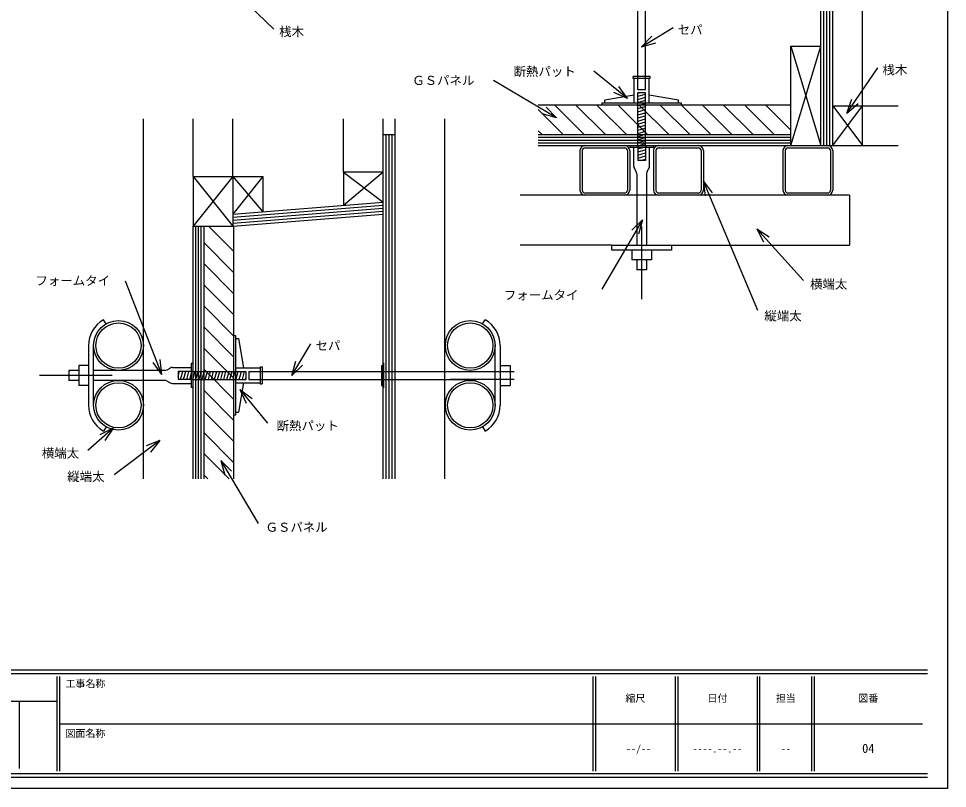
# Model space of a CAD drawing. Units: millimetres on the paper, with parts at other scales. Extents: x -206 to 194, y -698 to 482.
# Drawn here: x 7.5 to 194.2, y -698.1 to -543.4 of the extents above; entities that cross this region are included whole.
import ezdxf
from ezdxf.enums import TextEntityAlignment as Align

# ---------------------------------------------------------------- set-up
doc = ezdxf.new("R2010")
doc.units = ezdxf.units.MM
doc.layers.add('0-0', color=7, linetype='Continuous')
doc.layers.add('1-4', color=7, linetype='Continuous')
doc.styles.add('ＭＳ ゴシック', font='')
doc.styles.get('ＭＳ ゴシック').set_extended_font_data('MS Gothic')

msp = doc.modelspace()

# ---------------------------------------------------------------- linework, layer by layer
at = {"layer": '0-0'}
for p, q in [((-201.849, -674.342), (190.151, -674.342)), ((190.151, -675.142), (-201.849, -675.142)), ((15.151, -675.642), (15.151, -694.642)), ((15.651, -675.642), (15.651, -694.642)), ((122.901, -675.642), (122.901, -694.642)), ((123.401, -675.642), (123.401, -694.642)), ((139.451, -675.642), (139.451, -694.642)), ((139.951, -675.642), (139.951, -694.642)), ((155.901, -675.642), (155.901, -694.642)), ((156.401, -675.642), (156.401, -694.642)), ((166.851, -675.642), (166.851, -694.642)), ((167.351, -675.642), (167.351, -694.642)), ((-14.849, -680.642), (15.151, -680.642)), ((7.651, -694.142), (7.651, -680.642)), ((15.651, -685.142), (189.151, -685.142)), ((-201.849, -695.142), (190.151, -695.142)), ((190.151, -695.942), (-201.849, -695.942))]:
    msp.add_line(p, q, dxfattribs=at)
msp.add_lwpolyline([(-205.849, -418.142), (194.151, -418.142), (194.151, -698.142), (-205.849, -698.142)], close=True, dxfattribs=at)
at = {"layer": '1-4'}
for p, q in [((131.892, -555.055), (131.892, -531.055)), ((133.492, -555.055), (133.492, -531.055)), ((168.692, -568.955), (168.692, -530.755)), ((169.292, -568.955), (169.292, -530.755)), ((169.892, -568.955), (169.892, -530.755)), ((170.492, -568.955), (170.492, -530.755)), ((171.092, -568.955), (171.092, -530.755)), ((47.177, -534.39), (58.768, -545.556)), ((132.687, -549.134), (139.008, -545.26)), ((132.687, -549.134), (134.752, -546.958)), ((132.687, -549.134), (135.564, -548.282)), ((162.692, -568.955), (168.692, -548.955)), ((162.692, -548.955), (168.692, -568.955)), ((129.833, -559.533), (123.104, -554.028)), ((173.951, -562.434), (180.157, -553.341)), ((115.56, -563.407), (102.918, -555.863)), ((134.392, -555.055), (130.992, -555.055)), ((130.992, -555.455), (130.992, -555.055)), ((134.392, -555.455), (130.992, -555.455)), ((131.192, -560.455), (131.192, -555.455)), ((131.892, -557.755), (131.892, -555.055)), ((133.492, -557.755), (133.492, -555.055)), ((134.192, -560.455), (134.192, -555.455)), ((134.392, -555.455), (134.392, -555.055)), ((129.833, -559.533), (128.082, -557.097)), ((133.492, -557.755), (131.892, -557.755)), ((131.192, -558.855), (125.292, -559.855)), ((125.292, -560.455), (125.292, -559.855)), ((129.833, -559.533), (127.098, -558.299)), ((131.892, -560.655), (131.892, -558.355)), ((131.892, -558.434), (132.189, -558.355)), ((131.892, -559.055), (133.492, -558.627)), ((131.892, -559.677), (133.492, -559.248)), ((131.892, -560.298), (133.492, -559.869)), ((140.092, -559.855), (134.192, -558.855)), ((140.092, -560.455), (140.092, -559.855)), ((173.951, -562.434), (174.943, -559.603)), ((111.892, -560.755), (162.692, -560.755)), ((116.909, -566.755), (111.892, -561.738)), ((115.56, -563.407), (113.469, -561.256)), ((121.152, -566.755), (115.152, -560.755)), ((125.394, -566.755), (119.394, -560.755)), ((129.637, -566.755), (123.637, -560.755)), ((124.692, -560.455), (124.692, -560.655)), ((133.879, -566.755), (127.88, -560.755)), ((131.892, -560.919), (133.492, -560.49)), ((131.892, -568.955), (131.892, -560.655)), ((131.892, -561.54), (133.492, -561.111)), ((131.892, -562.161), (133.492, -561.732)), ((138.122, -566.755), (132.122, -560.755)), ((133.492, -568.955), (133.492, -560.655)), ((142.365, -566.755), (136.365, -560.755)), ((146.607, -566.755), (140.607, -560.755)), ((150.85, -566.755), (144.85, -560.755)), ((155.093, -566.755), (149.093, -560.755)), ((159.335, -566.755), (153.335, -560.755)), ((162.692, -565.869), (157.578, -560.755)), ((162.692, -568.955), (162.692, -560.755)), ((162.692, -568.955), (162.692, -560.755)), ((171.092, -568.955), (177.092, -560.955)), ((171.092, -560.955), (177.092, -568.955)), ((171.092, -560.955), (177.092, -560.955)), ((173.951, -562.434), (176.226, -560.478)), ((177.092, -560.955), (184.219, -560.955)), ((177.092, -568.955), (177.092, -560.955)), ((32.532, -635.946), (32.532, -563.619)), ((42.532, -575.146), (42.532, -563.619)), ((50.532, -575.146), (50.532, -563.619)), ((83.132, -566.746), (83.132, -563.619)), ((93.132, -635.946), (93.132, -563.619)), ((115.56, -563.407), (112.673, -562.589)), ((131.892, -562.782), (133.492, -562.354)), ((131.892, -563.404), (133.492, -562.975)), ((131.892, -564.025), (133.492, -563.596)), ((131.892, -564.646), (133.492, -564.217)), ((131.892, -565.267), (133.492, -564.838)), ((131.892, -565.888), (133.492, -565.459)), ((80.732, -566.746), (83.132, -566.746)), ((81.332, -635.946), (81.332, -566.746)), ((81.932, -635.946), (81.932, -566.746)), ((82.532, -635.946), (82.532, -566.746)), ((83.132, -635.946), (83.132, -566.746)), ((112.666, -566.755), (111.892, -565.981)), ((111.892, -566.755), (162.692, -566.755)), ((111.892, -567.305), (162.692, -567.305)), ((131.892, -566.509), (133.492, -566.081)), ((131.892, -567.131), (133.492, -566.702)), ((131.892, -567.752), (133.492, -567.323)), ((111.892, -567.855), (162.692, -567.855)), ((111.892, -568.405), (162.692, -568.405)), ((111.892, -568.955), (177.092, -568.955)), ((121.292, -568.955), (129.292, -568.955)), ((121.292, -569.415), (129.292, -569.415)), ((130.292, -568.955), (130.292, -569.355)), ((135.092, -569.355), (130.292, -569.355)), ((131.092, -573.087), (131.092, -569.355)), ((131.892, -568.373), (133.492, -567.944)), ((131.892, -568.994), (133.492, -568.565)), ((131.892, -568.955), (131.892, -571.955)), ((131.892, -569.615), (133.492, -569.186)), ((133.492, -568.955), (133.492, -571.955)), ((134.292, -573.087), (134.292, -569.355)), ((135.092, -568.955), (135.092, -569.355)), ((136.092, -568.955), (144.092, -568.955)), ((136.092, -569.415), (144.092, -569.415)), ((162.092, -568.955), (170.092, -568.955)), ((162.092, -568.955), (170.092, -568.955)), ((162.092, -569.415), (170.092, -569.415)), ((177.092, -568.955), (184.219, -568.955)), ((120.292, -569.955), (120.292, -577.955)), ((120.752, -569.955), (120.752, -577.955)), ((129.832, -569.955), (129.832, -577.955)), ((130.292, -569.955), (130.292, -577.955)), ((131.892, -570.236), (133.492, -569.808)), ((131.892, -570.858), (133.492, -570.429)), ((131.892, -571.479), (133.492, -571.05)), ((135.092, -569.955), (135.092, -577.955)), ((135.552, -569.955), (135.552, -577.955)), ((144.632, -569.955), (144.632, -577.955)), ((145.092, -569.955), (145.092, -577.955)), ((161.092, -569.955), (161.092, -577.955)), ((161.552, -569.955), (161.552, -577.955)), ((170.632, -569.955), (170.632, -577.955)), ((171.092, -569.955), (171.092, -577.955)), ((133.492, -571.955), (131.892, -571.955)), ((132.434, -571.955), (133.492, -571.671)), ((72.732, -574.338), (72.732, -580.974)), ((80.732, -574.338), (72.732, -580.974)), ((72.732, -574.338), (80.732, -580.338)), ((131.558, -574.162), (131.226, -573.587)), ((131.692, -574.662), (131.692, -588.955)), ((133.692, -574.662), (133.692, -588.955)), ((133.826, -574.162), (134.158, -573.587)), ((42.532, -575.146), (42.532, -585.146)), ((42.532, -575.146), (50.532, -585.146)), ((50.532, -575.146), (42.532, -585.146)), ((50.532, -575.146), (50.532, -585.146)), ((56.532, -575.146), (50.532, -582.738)), ((50.532, -575.146), (56.532, -582.261)), ((145.027, -576.08), (156.009, -602.038)), ((145.027, -576.08), (146.871, -578.446)), ((145.027, -576.08), (145.441, -579.051)), ((129.292, -578.495), (121.292, -578.495)), ((144.092, -578.495), (136.092, -578.495)), ((170.092, -578.495), (162.092, -578.495)), ((50.532, -582.738), (80.732, -580.338)), ((174.457, -578.955), (108.264, -578.955)), ((129.292, -578.955), (121.292, -578.955)), ((144.092, -578.955), (136.092, -578.955)), ((170.092, -578.955), (162.092, -578.955)), ((174.457, -578.955), (174.457, -588.955)), ((50.532, -583.34), (80.732, -580.94)), ((50.532, -583.942), (80.732, -581.542)), ((50.532, -584.544), (80.732, -582.144)), ((132.846, -583.867), (124.659, -597.845)), ((132.846, -583.867), (130.712, -585.975)), ((132.846, -583.867), (132.052, -586.76)), ((43.082, -635.946), (43.082, -585.146)), ((43.632, -635.946), (43.632, -585.146)), ((44.182, -635.946), (44.182, -585.146)), ((44.732, -635.946), (44.732, -585.146)), ((45.618, -585.146), (50.732, -590.26)), ((50.732, -635.946), (50.732, -585.146)), ((132.692, -585.211), (132.692, -599.833)), ((155.809, -585.664), (165.194, -596.048)), ((155.809, -585.664), (158.328, -587.293)), ((155.809, -585.664), (157.177, -588.335)), ((44.732, -588.503), (50.732, -594.503)), ((126.692, -588.955), (138.692, -588.955)), ((138.692, -589.955), (126.692, -589.955)), ((130.692, -589.955), (130.692, -591.955)), ((138.692, -588.955), (138.692, -589.955)), ((138.692, -588.955), (174.457, -588.955)), ((44.732, -592.746), (50.732, -598.746)), ((131.692, -591.955), (131.692, -593.955)), ((133.692, -591.955), (133.692, -593.955)), ((133.692, -593.955), (131.692, -593.955)), ((36.253, -614.947), (28.913, -596.188)), ((44.732, -596.988), (50.732, -602.988)), ((44.732, -601.231), (50.732, -607.231)), ((25.032, -604.816), (24.532, -603.95)), ((100.732, -604.816), (101.232, -603.95)), ((44.732, -605.473), (50.732, -611.473)), ((51.032, -607.746), (51.632, -607.746)), ((51.632, -607.746), (52.632, -613.646)), ((21.532, -609.146), (21.532, -621.146)), ((22.532, -621.146), (22.532, -609.146)), ((44.732, -609.716), (50.732, -615.716)), ((62.352, -615.151), (66.226, -608.83)), ((103.232, -621.146), (103.232, -609.146)), ((104.232, -609.146), (104.232, -621.146)), ((36.253, -614.947), (35.92, -611.966)), ((62.352, -615.151), (63.205, -612.275)), ((17.532, -614.146), (17.532, -616.146)), ((19.532, -614.146), (17.532, -614.146)), ((36.825, -614.146), (22.532, -614.146)), ((36.253, -614.947), (34.474, -612.532)), ((37.325, -614.012), (37.9, -613.68)), ((38.4, -613.546), (42.132, -613.546)), ((42.132, -612.746), (42.132, -617.546)), ((42.532, -612.746), (42.132, -612.746)), ((44.732, -613.959), (50.732, -619.959)), ((51.032, -613.646), (56.032, -613.646)), ((56.032, -613.446), (56.032, -616.846)), ((56.032, -613.446), (56.432, -613.446)), ((56.432, -613.446), (56.432, -616.846)), ((62.352, -615.151), (64.529, -613.086)), ((80.432, -613.146), (80.832, -613.146)), ((80.832, -612.646), (80.832, -617.646)), ((26.276, -615.146), (11.653, -615.146)), ((42.532, -614.346), (39.532, -614.346)), ((39.532, -614.346), (39.532, -615.946)), ((39.532, -615.404), (39.816, -614.346)), ((42.532, -615.946), (39.532, -615.946)), ((40.008, -615.946), (40.437, -614.346)), ((40.629, -615.946), (41.058, -614.346)), ((41.25, -615.946), (41.679, -614.346)), ((41.872, -615.946), (42.3, -614.346)), ((42.493, -615.946), (42.921, -614.346)), ((42.532, -614.346), (50.832, -614.346)), ((42.532, -615.946), (50.832, -615.946)), ((43.114, -615.946), (43.543, -614.346)), ((43.735, -615.946), (44.164, -614.346)), ((44.356, -615.946), (44.785, -614.346)), ((44.977, -615.946), (45.406, -614.346)), ((45.598, -615.946), (46.027, -614.346)), ((46.22, -615.946), (46.648, -614.346)), ((46.841, -615.946), (47.27, -614.346)), ((47.462, -615.946), (47.891, -614.346)), ((48.083, -615.946), (48.512, -614.346)), ((48.704, -615.946), (49.133, -614.346)), ((49.326, -615.946), (49.754, -614.346)), ((49.947, -615.946), (50.375, -614.346)), ((50.568, -615.946), (50.997, -614.346)), ((50.832, -615.946), (53.132, -615.946)), ((51.189, -615.946), (51.618, -614.346)), ((51.81, -615.946), (52.239, -614.346)), ((52.431, -615.946), (52.86, -614.346)), ((53.052, -615.946), (53.132, -615.649)), ((53.732, -614.346), (56.432, -614.346)), ((53.732, -614.346), (53.732, -615.946)), ((53.732, -615.946), (56.432, -615.946)), ((56.432, -614.346), (80.432, -614.346)), ((56.432, -615.946), (80.432, -615.946)), ((80.432, -614.346), (99.443, -614.346)), ((80.432, -615.946), (99.443, -615.946)), ((94.232, -614.346), (107.045, -614.346)), ((107.045, -615.946), (94.232, -615.946)), ((19.532, -616.146), (17.532, -616.146)), ((21.532, -617.146), (19.532, -617.146)), ((36.825, -616.146), (22.532, -616.146)), ((37.325, -616.28), (37.9, -616.612)), ((38.4, -616.746), (42.132, -616.746)), ((42.532, -617.546), (42.132, -617.546)), ((51.032, -616.646), (56.032, -616.646)), ((52.632, -616.646), (51.632, -622.546)), ((56.032, -616.846), (56.432, -616.846)), ((104.232, -617.146), (106.232, -617.146)), ((44.732, -618.201), (50.732, -624.201)), ((51.953, -618.006), (57.459, -624.734)), ((51.953, -618.006), (53.187, -620.74)), ((51.953, -618.006), (54.389, -619.757)), ((44.732, -622.444), (50.732, -628.444)), ((51.032, -623.146), (50.832, -623.146)), ((51.032, -622.546), (51.632, -622.546)), ((26.466, -625.754), (21.368, -630.24)), ((26.466, -625.754), (23.777, -627.085)), ((25.032, -625.476), (24.532, -626.342)), ((26.466, -625.754), (24.803, -628.251)), ((44.732, -626.687), (50.732, -632.687)), ((100.732, -625.476), (101.232, -626.342)), ((35.845, -628.201), (26.67, -635.133)), ((35.845, -628.201), (33.065, -629.328)), ((35.845, -628.201), (34.001, -630.567)), ((44.732, -630.929), (49.749, -635.946)), ((48.079, -632.279), (55.624, -644.921)), ((48.079, -632.279), (48.898, -635.165)), ((48.079, -632.279), (50.231, -634.369)), ((44.732, -635.172), (45.506, -635.946))]:
    msp.add_line(p, q, dxfattribs=at)
for points in [[(177.092, -560.955), (177.092, -538.755), (177.092, -530.755)], [(162.692, -560.755), (162.692, -548.955), (168.692, -548.955)], [(133.492, -560.655), (133.492, -558.355), (131.892, -558.355)], [(140.692, -560.655), (140.692, -560.455), (124.692, -560.455)], [(80.732, -574.338), (72.732, -574.338), (72.732, -563.619)], [(80.732, -566.746), (80.732, -566.618), (80.732, -563.619)], [(80.732, -635.946), (80.732, -574.8), (80.732, -566.746)], [(42.532, -575.146), (56.532, -575.146), (56.532, -582.261)], [(42.532, -635.946), (42.532, -585.146), (50.532, -585.146), (80.732, -582.746)], [(126.692, -589.955), (126.692, -588.955), (108.264, -588.955)], [(134.692, -589.955), (134.692, -591.955), (130.692, -591.955)], [(50.832, -607.146), (51.032, -607.146), (51.032, -623.146)], [(21.532, -613.146), (19.532, -613.146), (19.532, -617.146)], [(80.432, -613.146), (80.432, -617.146), (80.832, -617.146)], [(104.232, -613.146), (106.232, -613.146), (106.232, -617.146)], [(50.832, -614.346), (53.132, -614.346), (53.132, -615.946)]]:
    msp.add_lwpolyline(points, dxfattribs=at)
for centre, radius in [((27.532, -609.146), 5), ((27.532, -609.146), 4.54), ((98.232, -609.146), 5), ((98.232, -609.146), 4.54), ((27.532, -621.146), 5), ((27.532, -621.146), 4.54), ((98.232, -621.146), 5), ((98.232, -621.146), 4.54)]:
    msp.add_circle(centre, radius, dxfattribs=at)
for centre, radius, start, end in [((121.292, -569.955), 1, 90, 180), ((121.292, -569.955), 0.54, 90, 180), ((129.292, -569.955), 1, 0, 90), ((129.292, -569.955), 0.54, 0, 90), ((136.092, -569.955), 1, 90, 180), ((136.092, -569.955), 0.54, 90, 180), ((144.092, -569.955), 1, 0, 90), ((144.092, -569.955), 0.54, 0, 90), ((162.092, -569.955), 1, 90, 180), ((162.092, -569.955), 0.54, 90, 180), ((170.092, -569.955), 1, 0, 90), ((170.092, -569.955), 0.54, 0, 90), ((132.092, -573.087), 1, 180.00136, 210.00136), ((133.292, -573.087), 1, 330.00137, 0.00137), ((130.692, -574.662), 1, 0.00137, 30.00137), ((134.692, -574.662), 1, 150.00136, 180.00137), ((121.292, -577.955), 1, 180, 270), ((121.292, -577.955), 0.54, 180, 270), ((129.292, -577.955), 1, 270, 0), ((129.292, -577.955), 0.54, 270, 0), ((136.092, -577.955), 1, 180, 270), ((136.092, -577.955), 0.54, 180, 270), ((144.092, -577.955), 1, 270, 0), ((144.092, -577.955), 0.54, 270, 0), ((162.092, -577.955), 1, 180, 270), ((162.092, -577.955), 0.54, 180, 270), ((170.092, -577.955), 1, 270, 0), ((170.092, -577.955), 0.54, 270, 0), ((27.532, -609.146), 6, 119.99998, 180), ((98.232, -609.146), 6, 0.00206, 60.00204), ((36.825, -613.146), 1, 270, 299.99998), ((38.4, -614.546), 1, 90, 119.99998), ((36.825, -617.146), 1, 59.99998, 90), ((38.4, -615.746), 1, 240, 270), ((27.532, -621.146), 6, 180, 240), ((98.232, -621.146), 6, 300.00204, 0.00204)]:
    msp.add_arc(centre, radius, start, end, dxfattribs=at)

# ---------------------------------------------------------------- texts
at = {"layer": '0-0', "color": 4, "style": 'ＭＳ ゴシック'}
for s, height, p in [('工事名称', 1.466, (16.884, -678.259)), ('縮尺', 1.466, (129.426, -681.201)), ('日付', 1.466, (145.926, -681.201)), ('担当', 1.466, (159.668, -681.201)), ('図番', 1.466, (176.251, -681.201)), ('図面名称', 1.466, (16.884, -688.259)), ('--/--', 1.466, (129.565, -691.377)), ('----.--.--', 1.466, (142.926, -691.377)), ('--', 1.466, (160.668, -691.377)), ('04', 1.833, (177.001, -691.554))]:
    msp.add_text(s, height=height, dxfattribs=at).set_placement(p, align=Align.BOTTOM_LEFT)
at = {"layer": '1-4', "color": 4, "style": 'ＭＳ ゴシック'}
for s, p in [('桟木', (59.833, -547.531)), ('セパ', (139.936, -547.146)), ('桟木', (181.09, -555.204)), ('断熱パット', (106.94, -555.533)), ('ＧＳパネル', (86.572, -557.33)), ('フォームタイ', (10.838, -597.569)), ('横端太', (166.543, -598.265)), ('フォームタイ', (104.993, -600.461)), ('縦端太', (157.358, -604.655)), ('セパ', (67.134, -610.619)), ('断熱パット', (59.32, -626.727)), ('横端太', (12.127, -632.232)), ('縦端太', (17.225, -636.922)), ('ＧＳパネル', (57.078, -647.117))]:
    msp.add_text(s, height=1.833, dxfattribs=at).set_placement(p, align=Align.BOTTOM_LEFT)

doc.saveas('drawing.dxf')
